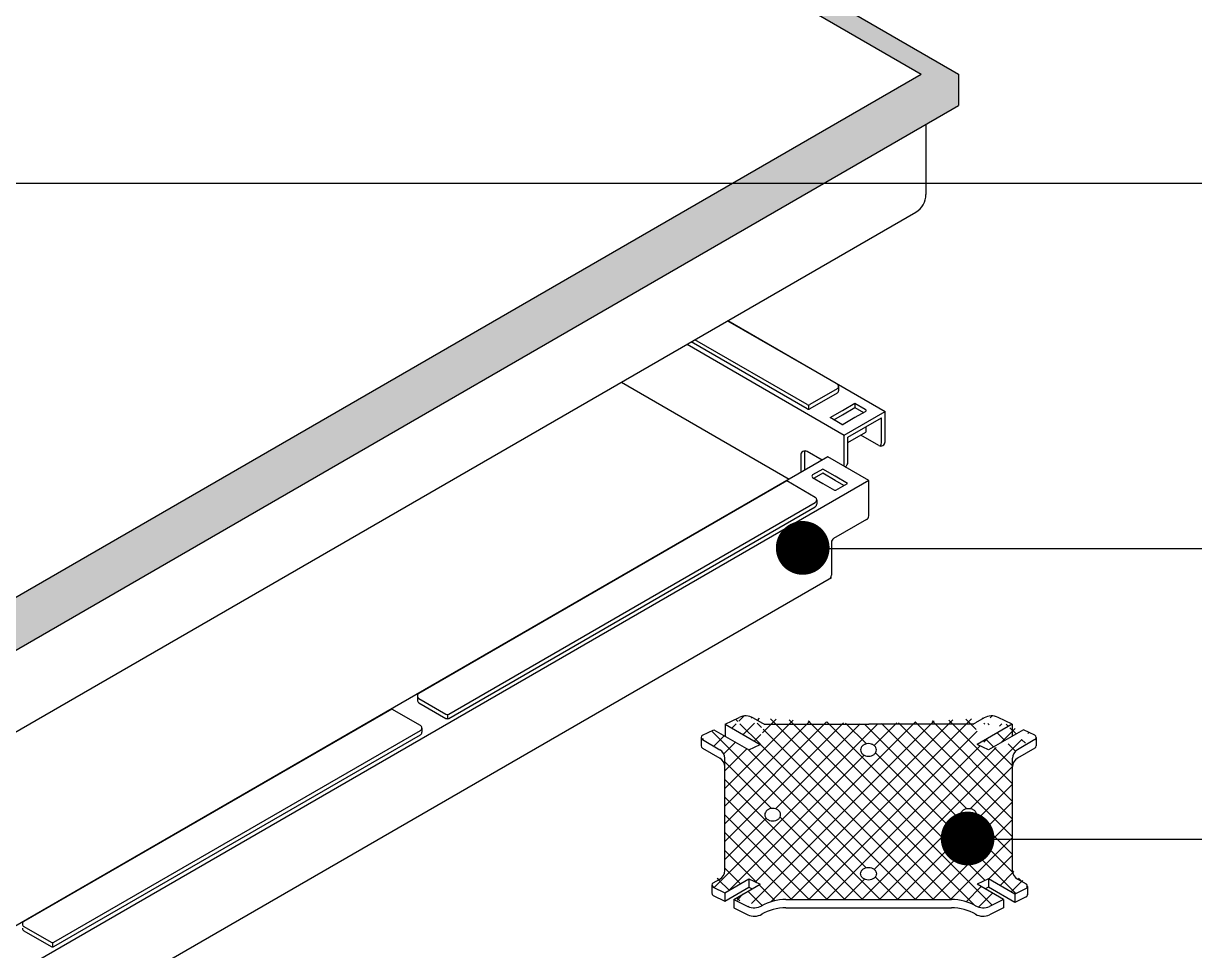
# Model space of a CAD drawing. Header units: millimetres. Extents: x 209 to 75467, y 6568 to 12199.
# Drawn here: x 62667 to 63190, y 10548 to 10962 of the extents above; entities that cross this region are included whole.
import ezdxf

# ---------------------------------------------------------------- set-up
doc = ezdxf.new("R2010")
doc.units = ezdxf.units.MM
doc.header["$MEASUREMENT"] = 0
doc.layers.get('0').update_dxf_attribs({"linetype": 'CONTINUOUS'})
for name, color, linetype in [('DIM', 7, 'CONTINUOUS'), ('DIM1', 7, 'CONTINUOUS'), ('LINE', 3, 'CONTINUOUS'), ('PANEL', 7, 'CONTINUOUS')]:
    doc.layers.add(name, color=color, linetype=linetype)

msp = doc.modelspace()

# ---------------------------------------------------------------- hatches: boundary and pattern name
at = {"layer": 'LINE'}
h = msp.add_hatch(dxfattribs=at)
h.set_pattern_fill('ANSI37', color=8, scale=44.78241363840286, style=0)
h.set_pattern_definition([(45, (57519.64586441468, 9648.721118035288), (-3.958243545201949, 3.958243545201949), []), (135, (57519.64586441468, 9648.721118035288), (-3.95824354520195, -3.958243545201948), [])])
edge = h.paths.add_edge_path(flags=16)
edge.add_arc((63000.20237387226, 10608.72206956554), 2.269587736023823, 179.9999999959131, 207.3736278673565)
edge.add_arc((63000.80444723112, 10609.03380325411), 2.947577575203415, 207.3736278699796, 231.3401917445184)
edge.add_arc((63001.19562838864, 10609.5227797013), 3.573772963164433, 231.3401917475677, 251.6663085044888)
edge.add_arc((63001.45053224676, 10610.29202013995), 4.384147462610501, 251.666308501879, 269.9999999990491)
edge.add_arc((63001.45053224662, 10610.29202014), 4.384147462656983, 270.0000000008558, 288.3336914980243)
edge.add_arc((63001.7054361049, 10609.52277970215), 3.573772963925178, 288.3336914888929, 308.6598082458192)
edge.add_arc((63002.09661726258, 10609.03380325411), 2.94757757520278, 308.6598082555037, 332.6263721300518)
edge.add_arc((63002.69869062142, 10608.72206956554), 2.269587736030941, 332.6263721326872, 360.000000004041)
edge.add_arc((63002.69869062079, 10608.72206956601), 2.269587736664107, 359.9999999920558, 387.3736278634722)
edge.add_arc((63002.09661726331, 10608.41033587744), 2.94757757462838, 27.3736278791514, 51.34019175368487)
edge.add_arc((63001.70543610404, 10607.92135942941), 3.573772964341939, 51.34019174175627, 71.66630849870089)
edge.add_arc((63001.45053224662, 10607.15211899171), 4.384147462655957, 71.6663085019757, 89.9999999991442)
edge.add_arc((63001.45053224676, 10607.15211899176), 4.38414746260969, 90.00000000095089, 108.333691498121)
edge.add_arc((63001.19562838951, 10607.92135943026), 3.573772963582553, 108.3336915079175, 128.6598082648568)
edge.add_arc((63000.80444723039, 10608.41033587745), 2.947577574627521, 128.6598082463372, 152.62637212088)
edge.add_arc((63000.20237387291, 10608.72206956601), 2.269587736671457, 152.6263721366123, 180.0000000079442)
edge = h.paths.add_edge_path(flags=16)
edge.add_arc((63042.9693907227, 10582.37496062201), 2.269587736664107, 152.6263721366094, 180.0000000080361, ccw=False)
edge.add_arc((63043.57146408019, 10582.06322693344), 2.94757757462838, 128.6598082463151, 152.6263721208486, ccw=False)
edge.add_arc((63043.96264523946, 10581.5742504854), 3.5737729643462, 108.33369150128081, 128.6598082581891, ccw=False)
edge.add_arc((63044.21754909687, 10580.80501004775), 4.384147462610501, 90.00000000095088, 108.333691498121, ccw=False)
edge.add_arc((63044.21754909672, 10580.80501004775), 4.384147462611509, 71.66630850187897, 89.99999999904912, ccw=False)
edge.add_arc((63044.47245295413, 10581.5742504854), 3.573772964344294, 51.340191741792694, 71.66630849871012, ccw=False)
edge.add_arc((63044.86363411324, 10582.06322693416), 2.947577574161916, 27.373627868083076, 51.3401917426188, ccw=False)
edge.add_arc((63045.46570747073, 10582.37496062138), 2.269587736817016, 7.85240672485088e-09, 27.373627879273613, ccw=False)
edge.add_arc((63045.46570747073, 10582.374960622), 2.269587736816902, 332.6263721207264, 359.9999999921476, ccw=False)
edge.add_arc((63044.86363411324, 10582.68669430923), 2.947577574162334, 308.6598082573812, 332.62637213188555, ccw=False)
edge.add_arc((63044.47245295499, 10583.17567075814), 3.573772963927752, 288.3336914890036, 308.65980824592856, ccw=False)
edge.add_arc((63044.21754909672, 10583.94491119594), 4.384147462610501, 270.00000000095093, 288.33369149812097, ccw=False)
edge.add_arc((63044.21754909687, 10583.94491119594), 4.38414746260969, 251.666308501879, 269.9999999990491, ccw=False)
edge.add_arc((63043.9626452386, 10583.17567075814), 3.573772963929193, 231.3401917540896, 251.66630851100558, ccw=False)
edge.add_arc((63043.57146408019, 10582.68669430995), 2.947577574627521, 207.3736278791514, 231.3401917536627, ccw=False)
edge.add_arc((63042.96939072271, 10582.37496062138), 2.269587736670621, 179.9999999920099, 207.373627863347, ccw=False)
edge = h.paths.add_edge_path(flags=16)
edge.add_arc((63090.16695334601, 10608.72206956554), 2.269587736023823, -27.373627867356504, 4.086928129254375e-09, ccw=False)
edge.add_arc((63089.56487998716, 10609.03380325411), 2.947577575203415, 308.65980825548166, 332.62637213002046, ccw=False)
edge.add_arc((63089.17369882963, 10609.5227797013), 3.573772963164433, 288.33369149551123, 308.6598082524323, ccw=False)
edge.add_arc((63088.91879497151, 10610.29202013995), 4.384147462610501, 270.00000000095093, 288.33369149812097, ccw=False)
edge.add_arc((63088.91879497165, 10610.29202014), 4.384147462656983, 251.66630850197572, 269.99999999914417, ccw=False)
edge.add_arc((63088.66389111337, 10609.52277970215), 3.573772963925178, 231.3401917541808, 251.6663085111071, ccw=False)
edge.add_arc((63088.27270995585, 10609.03380325336), 2.947577574714733, 207.3736278583797, 231.3401917329222, ccw=False)
edge.add_arc((63087.67063659701, 10608.7220695662), 2.269587736190717, 180.0000000125363, 207.3736278838919, ccw=False)
edge.add_arc((63087.67063659764, 10608.72206956536), 2.269587736824178, 152.6263721199488, 179.999999991367, ccw=False)
edge.add_arc((63088.27270995513, 10608.4103358782), 2.947577574139982, 128.6598082578892, 152.6263721324171, ccw=False)
edge.add_arc((63088.66389111424, 10607.92135942941), 3.573772964341939, 108.33369150129911, 128.6598082582437, ccw=False)
edge.add_arc((63088.91879497165, 10607.15211899171), 4.384147462655957, 90.00000000085578, 108.33369149802431, ccw=False)
edge.add_arc((63088.91879497151, 10607.15211899176), 4.38414746260969, 71.66630850187897, 89.99999999904912, ccw=False)
edge.add_arc((63089.17369882877, 10607.92135943026), 3.573772963582553, 51.34019173514332, 71.66630849208258, ccw=False)
edge.add_arc((63089.56487998788, 10608.41033587745), 2.947577574627521, 27.373627879120022, 51.34019175366279, ccw=False)
edge.add_arc((63090.16695334536, 10608.72206956601), 2.269587736671457, -7.944208846311085e-09, 27.373627863387696, ccw=False)
edge = h.paths.add_edge_path(flags=16)
edge.add_arc((63042.96939071898, 10637.64542568617), 2.269587736664107, 179.9999999919639, 207.3736278633906)
edge.add_arc((63043.57146407646, 10637.95715937474), 2.94757757462838, 207.3736278791514, 231.3401917536849)
edge.add_arc((63043.96264523557, 10638.44613582189), 3.573772963548792, 231.34019173487, 251.6663084917792)
edge.add_arc((63044.21754909283, 10639.21537626047), 4.384147462655957, 251.6663085019757, 269.9999999991442)
edge.add_arc((63044.21754909269, 10639.21537626043), 4.38414746260969, 270.0000000009509, 288.333691498121)
edge.add_arc((63044.4724529501, 10638.44613582278), 3.573772964344294, 288.3336915012899, 308.6598082582073)
edge.add_arc((63044.86363410921, 10637.95715937402), 2.947577574161916, 308.6598082573812, 332.6263721319169)
edge.add_arc((63045.4657074667, 10637.6454256868), 2.269587736817016, 332.6263721207264, 359.9999999921476)
edge.add_arc((63045.46570746733, 10637.64542568602), 2.269587736183894, 1.180154722998304e-08, 27.373627883155)
edge.add_arc((63044.86363410848, 10637.3336919988), 2.947577574742156, 27.37362785881481, 51.34019173334186)
edge.add_arc((63044.47245295096, 10636.84471555004), 3.573772963923207, 51.34019175416254, 71.66630851109794)
edge.add_arc((63044.21754909269, 10636.07547511223), 4.384147462610501, 71.66630850187903, 89.99999999904912)
edge.add_arc((63044.21754909283, 10636.07547511219), 4.384147462655164, 90.0000000008558, 108.3336914980243)
edge.add_arc((63043.96264523471, 10636.84471555093), 3.573772963127739, 108.3336914958329, 128.6598082527602)
edge.add_arc((63043.5714640772, 10637.33369199808), 2.947577575207325, 128.6598082556142, 152.6263721301483)
edge.add_arc((63042.96939071835, 10637.64542568665), 2.269587736030941, 152.6263721326872, 180.000000004041)
edge = h.paths.add_edge_path()
edge.add_line((62997.62611467454, 10649.07951781358), (63044.30254988775, 10649.07951781358))
edge.add_line((62992.71580348878, 10651.91448729845), (62996.55485122588, 10649.69801205415))
edge.add_line((62980.22665114856, 10649.07951781358), (62986.50935354301, 10652.13481250889))
edge.add_arc((62989.40510362356, 10646.18018692315), 6.621399730820996, 60.00000000144248, 115.9337766498471)
edge.add_line((62980.22665114856, 10649.07951781358), (62995.84391628765, 10640.0628855817))
edge.add_arc((63007.59051744391, 10668.81234663898), 22.07133243606999, 240.0000000014425, 243.3863986230467)
edge.add_line((63090.90190665734, 10649.07951781358), (63044.30254988342, 10649.07951781358))
edge.add_arc((63099.19999616407, 10646.18018692222), 6.621399730820996, 64.06622335015292, 119.9999999985575)
edge.add_line((63095.88929629854, 10651.91448729752), (63092.05024856173, 10649.69801205322))
edge.add_line((63108.3784486372, 10649.07951781358), (63102.09574624461, 10652.13481250796))
edge.add_line((63108.3784486372, 10649.07951781358), (63092.76118349812, 10640.0628855817))
edge.add_line((63097.78297608036, 10637.62077464399), (63092.76118349812, 10640.0628855817))
edge.add_arc((63081.01458234371, 10668.81234663805), 22.07133243606999, 296.6136013830121, 299.9999999985575)
edge.add_line((63113.40024121944, 10646.63740687587), (63097.78297608036, 10637.62077464399))
edge.add_line((63118.4948497039, 10644.15988537346), (63113.40024121944, 10646.63740687587))
edge.add_line((63118.56400800154, 10642.21173104662), (63110.79318143397, 10637.72524223588))
edge.add_arc((63118.01222469068, 10643.16744777579), 1.103566621803499, 299.9999999985575, 424.0662233501529)
edge.add_arc((63113.00031467744, 10633.90237531891), 4.414266487213997, 119.9999999985575, 180)
edge.add_line((63108.58604819048, 10583.83319937115), (63108.58604819048, 10633.90237531891))
edge.add_line((63114.74114108272, 10577.73097688816), (63110.79318143397, 10580.01033245418))
edge.add_arc((63113.00031467744, 10583.83319937115), 4.414266487213997, 180, 240.0000000014425)
edge.add_arc((63114.18935777184, 10576.77526015869), 1.103566621803499, 295.9337766498471, 420.0000000014425)
edge.add_line((63114.67198277854, 10575.78282256101), (63109.57737429409, 10573.3053010586))
edge.add_line((63109.57737429409, 10573.3053010586), (63097.78297607694, 10580.11480004421))
edge.add_line((63097.78297607694, 10580.11480004421), (63092.7611834947, 10577.6726891065))
edge.add_line((63104.5555817134, 10570.86319011996), (63092.7611834947, 10577.6726891065))
edge.add_line((63104.55558171186, 10570.86319012089), (63098.27287931896, 10567.80789542651))
edge.add_arc((63095.37712923872, 10573.76252101256), 6.621399730820996, 240.0000000014425, 295.9337766498471)
edge.add_arc((63081.24212249555, 10548.7918576839), 22.07133243606999, 60.00000000144248, 90)
edge.add_line((63007.36297729363, 10570.86319011996), (63081.24212249555, 10570.86319011996))
edge.add_arc((63007.36297729363, 10548.7918576839), 22.07133243606999, 90, 119.9999999985575)
edge.add_arc((62993.22797054362, 10573.76252101256), 6.621399730820996, 244.0662233501529, 299.9999999985575)
edge.add_line((62984.04951807235, 10570.86319011996), (62990.33222046339, 10567.80789542651))
edge.add_line((62984.04951807235, 10570.86319011996), (62995.84391629107, 10577.6726891065))
edge.add_line((62990.82212370883, 10580.11480004421), (62995.84391629107, 10577.6726891065))
edge.add_line((62980.01905159869, 10573.87764345345), (62990.82212370883, 10580.11480004421))
edge.add_line((62974.92444311238, 10576.3551649568), (62980.01905159869, 10573.87764345345))
edge.add_line((62974.85528481503, 10578.30331928363), (62977.81191835522, 10580.01033245418))
edge.add_arc((62975.60478511173, 10583.83319937115), 4.414266487213924, 299.9999999985575, 360)
edge.add_arc((62975.4070681259, 10577.34760255447), 1.103566621803499, 119.9999999985575, 244.0662233501529)
edge.add_line((62980.01905159869, 10583.83319937115), (62980.01905159869, 10633.90237531891))
edge.add_arc((62975.60478511173, 10633.90237531891), 4.414266487213997, 0, 60.00000000144248)
edge.add_line((62970.04109178607, 10642.21173104755), (62977.81191835522, 10637.72524223588))
edge.add_line((62970.11025008373, 10644.15988537439), (62975.20485856633, 10646.63740687587))
edge.add_arc((62970.59287509695, 10643.16744777672), 1.103566621803499, 115.9337766498471, 240.0000000014425)
edge.add_line((62975.20485856633, 10646.63740687587), (62990.8221237051, 10637.62077464399))
edge.add_line((62990.8221237051, 10637.62077464399), (62995.84391628765, 10640.0628855817))

# ---------------------------------------------------------------- linework, layer by layer
at = {"color": 8}
for p, q in [((62458.54711720099, 11300.703813192), (63084.41978187363, 10939.35606176487)), ((62458.54711720099, 11291.10047600902), (63067.78631395071, 10939.35606176487)), ((62458.54711720099, 10587.6116475204), (63067.78631395071, 10939.35606176487)), ((63084.41978187363, 10939.35606176487), (63084.41978187363, 10925.25489740247)), ((62458.54711720099, 10563.90714597534), (63084.41978187363, 10925.25489740247)), ((63069.89070950572, 10916.86653355993), (63069.89070950572, 10885.55215391318)), ((62463.06396417692, 10529.98496355942), (63065.37386261299, 10877.72874560474)), ((62981.46998394094, 10829.28681866098), (63051.65090409697, 10788.7678455169)), ((62963.16979496057, 10818.72119962536), (63033.35071511504, 10778.2022264822)), ((62933.88949259122, 10801.81620916836), (63008.83079526387, 10758.54882789701)), ((63049.98878804594, 10774.6819324548), (63049.98878804594, 10785.88897606873)), ((63051.65090409697, 10775.18708716289), (63051.65090409697, 10788.7678455169)), ((63033.35071511504, 10764.62146812789), (63033.35071511504, 10778.2022264822)), ((63035.01283116576, 10766.03555971868), (63035.01283116576, 10777.24260333261)), ((63026.00236091111, 10768.46283594568), (62468.27641841739, 10446.45961291299)), ((63044.30254989273, 10757.89721691068), (62486.57660739931, 10435.89399387799)), ((63044.30254989273, 10742.10292160809), (63044.30254989273, 10757.89721691068)), ((63027.68138938428, 10714.49100450507), (62508.8468307741, 10414.94173242667))]:
    msp.add_line(p, q, dxfattribs=at)
msp.add_arc((63060.85701571994, 10885.55215391318), 9.03369378567782, 299.9999999985575, 0, dxfattribs=at)
for points in [[(62458.54711720099, 11300.703813192), (63084.41978187363, 10939.35606176487), (62458.54711720099, 11291.10047600902), (63067.78631395071, 10939.35606176487)], [(62458.54711720099, 10563.90714597534), (63084.41978187363, 10925.25489740247), (62458.54711720099, 10582.80997892891), (63084.41978187363, 10939.35606176487)], [(62458.54711720099, 10587.6116475204), (63067.78631395071, 10939.35606176487), (62458.54711720099, 10578.00831033773), (63084.41978187363, 10939.35606176487)]]:
    msp.add_solid(points, dxfattribs=at)
at = {"layer": 'DIM', "const_width": 12}
for points in [[(63008.84418971557, 10727.81951504498, 1), (63020.84418971557, 10727.81951504498, 1)], [(63082.48864365059, 10598.0841692809, 1), (63094.48864365059, 10598.0841692809, 1)]]:
    msp.add_lwpolyline(points, format="xyb", close=True, dxfattribs=at)
at = {"layer": 'DIM1'}
for p, q in [((63309.83146176052, 10890.45301142229), (62651.73298999357, 10890.45301142229)), ((63309.83146176052, 10727.43188926844), (63014.4313960541, 10727.43188926844)), ((63309.83146176052, 10597.69654350436), (63088.07584998912, 10597.69654350436))]:
    msp.add_line(p, q, dxfattribs=at)
at = {"layer": 'LINE', "color": 8}
for p, q in [((62981.32157849178, 10829.20113673483), (63030.17263122059, 10800.99696829157)), ((63016.76164744019, 10789.85745039911), (62964.9689811195, 10819.75996023869)), ((63016.7616474259, 10791.77669669799), (62966.63109716556, 10820.7195833855)), ((63030.17263122059, 10798.78081355697), (63018.04114495839, 10791.77669669799)), ((63030.1726312212, 10796.86156725747), (63018.04114497267, 10789.85745039911)), ((63030.81237998698, 10799.88889092443), (63030.81237998698, 10797.9696446243)), ((63017.4013961923, 10791.60527653265), (63017.40139623452, 10789.68603023377)), ((63038.16925912723, 10792.38072771101), (63038.16925912723, 10790.46148141244)), ((63035.01283116576, 10777.24260333261), (63049.98878804594, 10785.88897606873)), ((63043.05927228059, 10781.88821827639), (63043.05927228059, 10779.51259982635)), ((63048.77203464881, 10773.52497111186), (63040.73021488979, 10778.16791791456)), ((63013.95936118811, 10769.16860733417), (63013.95936118811, 10761.50980681386)), ((63015.62147723914, 10770.12823048345), (63015.62147723914, 10762.46942996314)), ((63023.47094644948, 10767.00132312489), (63016.83823063628, 10770.83072338489)), ((63007.68862007248, 10757.71802889046), (62843.39626128413, 10662.86379131817)), ((63020.45985510077, 10750.3445529089), (63007.68862007248, 10757.71802889046)), ((63021.09960386685, 10749.23647554175), (63021.09960386685, 10747.31722924287)), ((62856.8072450788, 10653.64351972459), (63020.45985510077, 10748.12839817429)), ((62856.80724506483, 10651.72427342571), (63020.45985510077, 10746.20915187572)), ((63043.34292674344, 10740.44080555706), (63028.64101253357, 10731.95265143041)), ((63027.68138938428, 10730.29053537969), (63027.68138938428, 10715.60431744425)), ((62842.75651251804, 10661.75571395103), (62842.75651251804, 10659.8364676509)), ((62843.39626128413, 10660.64763658357), (62855.52774754632, 10653.64351972459)), ((62831.32239171739, 10655.89293947369), (62748.21658917393, 10607.91178200412)), ((62844.09362674598, 10648.51946349212), (62831.32239171739, 10655.89293947369)), ((62843.3962612835, 10658.72839028407), (62855.52774753235, 10651.72427342571)), ((62856.16749631241, 10653.47209955925), (62856.16749627019, 10651.55285326037)), ((62680.44101672403, 10551.81843030781), (62844.09362674598, 10646.30330875783)), ((62680.44101670974, 10549.89918400924), (62844.09362674598, 10644.38406245894)), ((62844.73337551206, 10647.41138612497), (62844.73337551206, 10645.49213982609)), ((62748.21658917393, 10607.91178200412), (62667.03003292934, 10561.0387019014)), ((62667.03003292934, 10558.8225471671), (62679.16151919123, 10551.81843030781)), ((62667.03003292873, 10556.90330086729), (62679.16151917726, 10549.89918400924)), ((62679.80126795762, 10551.64701014279), (62679.80126791541, 10549.72776384391))]:
    msp.add_line(p, q, dxfattribs=at)
at = {"layer": 'LINE', "color": 7}
for p, q in [((62980.22665114856, 10649.07951781358), (62986.50935354301, 10652.13481250889)), ((62980.22665114856, 10649.07951781358), (62980.22665114856, 10643.73807357673)), ((62980.22665114856, 10649.07951781358), (62995.84391628765, 10640.0628855817)), ((62992.71580348878, 10651.91448729845), (62996.55485122588, 10649.69801205415)), ((63090.90190665734, 10649.07951781358), (63044.30254988342, 10649.07951781358)), ((63095.88929629854, 10651.91448729752), (63092.05024856173, 10649.69801205322)), ((63108.3784486372, 10649.07951781358), (63092.76118349812, 10640.0628855817)), ((63108.3784486372, 10649.07951781358), (63102.09574624461, 10652.13481250796)), ((63108.3784486372, 10649.07951781358), (63108.3784486372, 10643.73807357673)), ((62970.11025008373, 10644.15988537439), (62975.20485856633, 10646.63740687587)), ((62975.20485856633, 10646.63740687587), (62990.8221237051, 10637.62077464399)), ((63113.40024121944, 10646.63740687587), (63097.78297608036, 10637.62077464399)), ((63118.4948497039, 10644.15988537346), (63113.40024121944, 10646.63740687587)), ((62969.48930847521, 10643.16744777672), (62969.48930847521, 10639.43336102012)), ((62970.04109178607, 10642.21173104755), (62977.81191835522, 10637.72524223588)), ((62970.04109178607, 10638.47764429096), (62977.81191835522, 10633.9911554796)), ((62970.04109178607, 10638.47764429096), (62977.81191835522, 10633.9911554796)), ((62990.8221237051, 10637.62077464399), (62995.84391628765, 10640.0628855817)), ((63097.78297608036, 10637.62077464399), (63092.76118349812, 10640.0628855817)), ((63118.56400800154, 10642.21173104662), (63110.79318143397, 10637.72524223588)), ((63118.56400800154, 10638.47764429003), (63110.79318143397, 10633.9911554796)), ((63118.56400800154, 10638.47764429003), (63110.79318143397, 10633.9911554796)), ((63119.11579131242, 10643.16744777579), (63119.11579131242, 10639.43336101919)), ((62980.01905159869, 10583.83319937115), (62980.01905159869, 10633.90237531891)), ((62980.01905159869, 10583.83319937115), (62980.01905159869, 10633.90237531891)), ((63108.58604819048, 10583.83319937115), (63108.58604819048, 10633.90237531891)), ((63108.58604819048, 10583.83319937115), (63108.58604819048, 10633.90237531891)), ((62980.01905159869, 10583.83319937115), (62980.01905159869, 10630.16828856263)), ((63108.58604819048, 10583.83319937115), (63108.58604819048, 10630.16828856263)), ((62974.30419620872, 10577.30845126994), (62974.30419620872, 10573.57436451365)), ((62974.85528481503, 10578.30331928363), (62977.81191835522, 10580.01033245418)), ((62974.92444311238, 10576.3551649568), (62980.01905159869, 10573.87764345345)), ((62980.01905159869, 10573.87764345345), (62990.82212370883, 10580.11480004421)), ((62980.01905159869, 10570.14355669686), (62990.82212370883, 10576.38071328761)), ((62984.04951807235, 10570.86319011996), (62995.84391629107, 10577.6726891065)), ((62990.82212370883, 10580.11480004421), (62990.82212370883, 10576.38071328761)), ((62990.82212370883, 10580.11480004421), (62995.84391629107, 10577.6726891065)), ((62990.82212370883, 10576.38071328761), (62992.33329101, 10575.64582865548)), ((63097.78297607694, 10580.11480004421), (63092.7611834947, 10577.6726891065)), ((63104.5555817134, 10570.86319011996), (63092.7611834947, 10577.6726891065)), ((63097.78297607694, 10576.38071328761), (63096.27180877577, 10575.64582865548)), ((63097.78297607694, 10580.11480004421), (63097.78297607694, 10576.38071328761)), ((63109.57737429409, 10573.3053010586), (63097.78297607694, 10580.11480004421)), ((63109.57737429564, 10569.57121430138), (63097.78297607694, 10576.38071328761)), ((63114.67198277854, 10575.78282256101), (63109.57737429409, 10573.3053010586)), ((63114.74114108272, 10577.73097688816), (63110.79318143397, 10580.01033245418)), ((63115.29222968903, 10576.73610887447), (63115.29222968903, 10573.00202211787)), ((62974.92444311238, 10572.62107820051), (62980.01905159869, 10570.14355669686)), ((62980.01905159869, 10573.87764345345), (62980.01905159869, 10570.14355669686)), ((62984.04951807235, 10570.86319011996), (62984.04951807235, 10567.12910336336)), ((62984.04951807235, 10570.86319011996), (62990.33222046339, 10567.80789542651)), ((63007.36297729363, 10570.86319011996), (63081.24212249555, 10570.86319011996)), ((63104.55558171186, 10570.86319012089), (63098.27287931896, 10567.80789542651)), ((63104.5555817134, 10570.86319011996), (63104.5555817134, 10567.12910336336)), ((63109.57737429564, 10573.30530105767), (63109.57737429564, 10569.57121430138)), ((63114.67198277854, 10572.04873580473), (63109.57737429564, 10569.57121430294)), ((62984.04951807235, 10567.12910336336), (62990.33222046339, 10564.07380867023)), ((63007.36297729363, 10567.12910336336), (63081.24212249555, 10567.12910336336)), ((63007.36297729363, 10567.12910336336), (63081.24212249555, 10567.12910336336)), ((63104.5555817134, 10567.12910336523), (63098.27287931896, 10564.07380867023))]:
    msp.add_line(p, q, dxfattribs=at)
at = {"layer": 'LINE', "color": 8}
for points in [[(63032.3089978996, 10782.9691757782), (63027.08848545483, 10785.98324004858), (63032.62887229118, 10789.18198387964), (63038.16925912723, 10792.38072771101), (63042.7500228143, 10789.73602256352, -0.57735026918963), (63042.7500228143, 10788.62794519607), (63038.16925912723, 10785.98324004858), (63032.94874666601, 10782.9691757782)], [(63029.67640240304, 10753.62093808769), (63034.89691484782, 10756.63500235776), (63029.35652801178, 10759.83374618912), (63023.81614117541, 10763.03249002049), (63019.23537748866, 10760.3877848727, 0.57735026918963), (63019.23537748866, 10759.27970750555), (63023.81614117541, 10756.63500235776), (63029.03665363665, 10753.62093808769)]]:
    msp.add_lwpolyline(points, format="xyb", dxfattribs=at)
for points in [[(63028.7506015043, 10785.02361689837), (63032.62887229118, 10787.26273758107), (63038.16925912723, 10790.46148141244), (63042.04752991255, 10788.22236073035)], [(63033.23479879834, 10755.67537920785), (63029.35652801178, 10757.91449989055), (63023.81614117541, 10761.11324372161), (63019.93787039009, 10758.87412303984)]]:
    msp.add_lwpolyline(points, dxfattribs=at)
at = {"layer": 'LINE', "color": 7}
msp.add_lwpolyline([(62997.62611467454, 10649.07951781358), (63044.30254988775, 10649.07951781358)], dxfattribs=at)
for points in [[(63040.69980298232, 10637.64542568649, 0.1200112168693193), (63040.95393527548, 10636.6018894627, 0.1049567332455147), (63041.73012696362, 10635.65548798305, 0.08892268746664486), (63042.83851248336, 10635.0537651537, 0.08016689801161157), (63044.21754909276, 10634.83122879782, 0.08016689801162596), (63045.59658570215, 10635.0537651537, 0.08892268746669289), (63046.70497122221, 10635.65548798305, 0.1049567332455843), (63047.48116291004, 10636.6018894627, 0.1200112168691872), (63047.73529520351, 10637.64542568649, 0.1200112168692323), (63047.48116291004, 10638.68896190996, 0.1049567332455002), (63046.70497122221, 10639.63536338992, 0.08892268746674444), (63045.59658570215, 10640.23708621897, 0.08016689801161016), (63044.21754909276, 10640.45962257484, 0.08016689801162596), (63042.83851248336, 10640.23708621897, 0.08892268746669282), (63041.73012696362, 10639.63536338992, 0.1049567332455699), (63040.95393527548, 10638.68896190996, 0.1200112168691001)], [(62997.93278613624, 10608.7220695657, 0.1200112168693193), (62998.1869184294, 10607.67853334223, 0.1049567332455147), (62998.96311011755, 10606.73213186227, 0.08892268746664486), (63000.0714956373, 10606.13040903322, 0.08016689801161157), (63001.45053224669, 10605.90787267734, 0.08016689801162596), (63002.82956885609, 10606.13040903322, 0.08892268746669289), (63003.93795437615, 10606.73213186227, 0.1049567332455843), (63004.71414606429, 10607.67853334223, 0.1200112168691872), (63004.96827835745, 10608.7220695657, 0.1200112168692323), (63004.71414606429, 10609.76560578948, 0.1049567332455002), (63003.93795437615, 10610.71200726914, 0.08892268746674444), (63002.82956885609, 10611.31373009849, 0.08016689801161016), (63001.45053224669, 10611.53626645437, 0.08016689801162596), (63000.0714956373, 10611.31373009849, 0.08892268746669282), (62998.96311011755, 10610.71200726914, 0.1049567332455699), (62998.1869184294, 10609.76560578948, 0.1200112168691001)], [(63092.43654108203, 10608.7220695657, -0.1200112168693193), (63092.18240878887, 10607.67853334223, -0.1049567332455147), (63091.40621710072, 10606.73213186227, -0.08892268746664486), (63090.29783158097, 10606.13040903322, -0.08016689801161157), (63088.91879497159, 10605.90787267734, -0.08016689801162596), (63087.53975836218, 10606.13040903322, -0.08892268746669289), (63086.43137284213, 10606.73213186227, -0.1049567332455843), (63085.6551811543, 10607.67853334223, -0.1200112168691872), (63085.40104886082, 10608.7220695657, -0.1200112168692323), (63085.6551811543, 10609.76560578948, -0.1049567332455002), (63086.43137284213, 10610.71200726914, -0.08892268746674444), (63087.53975836218, 10611.31373009849, -0.08016689801161016), (63088.91879497159, 10611.53626645437, -0.08016689801162596), (63090.29783158097, 10611.31373009849, -0.08892268746669282), (63091.40621710072, 10610.71200726914, -0.1049567332455699), (63092.18240878887, 10609.76560578948, -0.1200112168691001)], [(63040.69980298604, 10582.37496062169, -0.1200112168693193), (63040.95393527921, 10583.41849684547, -0.1049567332455147), (63041.73012696735, 10584.36489832513, -0.08892268746664486), (63042.8385124874, 10584.96662115448, -0.08016689801161157), (63044.21754909679, 10585.18915751036, -0.08016689801162596), (63045.59658570618, 10584.96662115448, -0.08892268746669289), (63046.70497122624, 10584.36489832513, -0.1049567332455843), (63047.48116291407, 10583.41849684547, -0.1200112168691872), (63047.73529520755, 10582.37496062169, -0.1200112168692323), (63047.48116291407, 10581.33142439791, -0.1049567332455002), (63046.70497122624, 10580.38502291826, -0.08892268746674444), (63045.59658570618, 10579.78330008921, -0.08016689801161016), (63044.21754909679, 10579.56076373333, -0.08016689801162596), (63042.8385124874, 10579.78330008921, -0.08892268746669282), (63041.73012696735, 10580.38502291826, -0.1049567332455699), (63040.95393527921, 10581.33142439791, -0.1200112168691001)]]:
    msp.add_lwpolyline(points, format="xyb", close=True, dxfattribs=at)
at = {"layer": 'LINE', "color": 8}
for centre, radius, start, end in [((63029.5328824545, 10799.88889092443), 1.279497532525796, 299.9999999985575, 60.00000000144248), ((63029.5328824545, 10797.9696446243), 1.279497532525796, 300.0000000279201, 0), ((63017.4013961923, 10792.88477406514), 1.279497532525796, 240.0000000014425, 299.9999999985575), ((63017.40139620627, 10790.96552776657), 1.279497532525796, 240.0000000014425, 299.9999999985575), ((63032.6288722828, 10783.52321446209), 0.6397487662628981, 240.0000000014425, 299.9999999985575), ((63032.62887229118, 10783.52321446209), 0.6397487662628981, 240.0000000014425, 299.9999999985575), ((63049.7316577981, 10775.18708716289), 1.919246298788694, 240.0000000014425, 0), ((63048.06954174738, 10774.6819324548), 1.919246298788694, 329.6109569591973, 0), ((63015.878607487, 10769.16860733417), 1.919246298788694, 60.00000000144248, 180), ((63017.54072353772, 10770.12823048345), 1.919246298788694, 150.0000000014473, 180), ((63045.43264176168, 10776.2283147209), 4.976130275282975, 323.8360632921293, 329.6109569591973), ((63031.43146881617, 10764.62146812789), 1.919246298788694, 348.6002106865768, 0), ((63030.45668488152, 10767.58194198478), 4.976130275282975, 312.8867183965854, 329.6109569591973), ((63033.09358486719, 10766.03555971868), 1.919246298788694, 329.6109569591973, 0), ((63029.35652801178, 10754.17497677157), 0.6397487662628981, 240.0000000014425, 299.9999999985575), ((63029.35652801984, 10754.17497677157), 0.6397487662628981, 240.0000000014425, 299.9999999985575), ((63019.82010633436, 10749.23647554175), 1.279497532525796, 299.9999999985575, 60.00000000144248), ((63019.82010633436, 10747.31722924287), 1.279497532525796, 299.9999999985575, 0), ((63042.38330359415, 10742.10292160809), 1.919246298788694, 299.9999999985575, 0), ((63029.60063568286, 10730.29053537969), 1.919246298788694, 119.9999999985575, 180), ((63025.76214308541, 10715.60431744425), 1.919246298788694, 299.9999999985575, 0), ((62844.03601005052, 10661.75571395103), 1.279497532525796, 119.9999999985575, 240.0000000014425), ((62844.03601005052, 10659.8364676509), 1.279497532525796, 180, 239.9999999720798), ((62856.16749631241, 10654.75159709174), 1.279497532525796, 240.0000000014425, 299.9999999985575), ((62856.16749629844, 10652.83235079317), 1.279497532525796, 240.0000000014425, 299.9999999985575), ((62843.45387797958, 10647.41138612497), 1.279497532525796, 299.9999999985575, 60.00000000144248), ((62843.45387797958, 10645.49213982609), 1.279497532525796, 299.9999999985575, 0), ((62667.66978169543, 10559.93062453425), 1.279497532525796, 119.9999999985575, 240.0000000014425), ((62667.66978169543, 10558.01137823444), 1.279497532525796, 180, 239.9999999720798), ((62679.80126795762, 10552.92650767527), 1.279497532525796, 240.0000000014425, 299.9999999985575), ((62679.80126794365, 10551.00726137639), 1.279497532525796, 240.0000000014425, 299.9999999985575)]:
    msp.add_arc(centre, radius, start, end, dxfattribs=at)
at = {"layer": 'LINE', "color": 7}
for centre, radius, start, end in [((62989.40510362356, 10646.18018692315), 6.621399730820996, 60.00000000144248, 115.9337766498471), ((63007.59051744391, 10668.81234663898), 22.07133243606999, 240.0000000014425, 243.3863986230467), ((63081.01458234371, 10668.81234663805), 22.07133243606999, 296.6136013830121, 299.9999999985575), ((63099.19999616407, 10646.18018692222), 6.621399730820996, 64.06622335015292, 119.9999999985575), ((62970.59287509695, 10643.16744777672), 1.103566621803499, 115.9337766498471, 240.0000000014425), ((63118.01222469068, 10643.16744777579), 1.103566621803499, 299.9999999985575, 64.06622335015292), ((62970.59287509695, 10639.43336102012), 1.103566621803499, 180, 240.0000000014425), ((62970.59287509695, 10639.43336102012), 1.103566621803499, 180, 240.0000000014425), ((63118.01222469068, 10639.43336101919), 1.103566621803499, 299.9999999985575, 0), ((62975.60478511173, 10633.90237531891), 4.414266487213997, 0, 60.00000000144248), ((62975.60478511173, 10630.16828856263), 4.414266487213997, 0, 60.00000000144248), ((62975.60478511173, 10630.16828856263), 4.414266487213997, 0, 60.00000000144248), ((63113.00031467744, 10633.90237531891), 4.414266487213997, 119.9999999985575, 180), ((63113.00031467744, 10630.16828856263), 4.414266487213997, 119.9999999985575, 180), ((63113.00031467744, 10630.16828856263), 4.414266487213997, 119.9999999985575, 180), ((62975.60478511173, 10583.83319937115), 4.414266487213924, 299.9999999985575, 0), ((63113.00031467744, 10583.83319937115), 4.414266487213997, 180, 240.0000000014425), ((62975.4070681259, 10577.34760255447), 1.103566621803499, 119.9999999985575, 244.0662233501529), ((63114.18935777184, 10576.77526015869), 1.103566621803499, 295.9337766498471, 60.00000000144248), ((62975.4070681259, 10573.61351579788), 1.103566621803499, 177.9668883204573, 244.0662233501529), ((63007.36297729363, 10548.7918576839), 22.07133243606999, 90, 119.9999999985575), ((63081.24212249555, 10548.7918576839), 22.07133243606999, 60.00000000144248, 90), ((63114.18935776502, 10573.0411734024), 1.103566621803499, 295.9337766498471, 2.033111679542702), ((62993.22797054362, 10573.76252101256), 6.621399730820996, 244.0662233501529, 299.9999999985575), ((63007.36297729363, 10545.05777092731), 22.07133243606999, 90, 119.9999999985575), ((63007.36297729363, 10545.05777092731), 22.07133243606999, 90, 119.9999999985575), ((63081.24212249555, 10545.05777092731), 22.07133243606999, 60.00000000144248, 90), ((63081.24212249555, 10545.05777092731), 22.07133243606999, 60.00000000144248, 90), ((63095.37712923872, 10573.76252101256), 6.621399730820996, 240.0000000014425, 295.9337766498471), ((62993.22797054362, 10570.02843425596), 6.621399730820996, 244.0662233501529, 299.9999999985575), ((62993.22797054362, 10570.02843425596), 6.621399730820996, 244.0662233501529, 299.9999999985575), ((63095.37712923872, 10570.02843425596), 6.621399730820996, 240.0000000014425, 295.9337766498471)]:
    msp.add_arc(centre, radius, start, end, dxfattribs=at)
at = {"layer": 'PANEL', "color": 8}
for p, q in [((63033.34618097667, 10778.19960869619), (63051.65090409697, 10788.7678455169)), ((63035.01283116576, 10774.86698488258), (63043.05927228059, 10779.51259982635)), ((63044.3070840311, 10757.89459912466), (63026.00236091111, 10768.46283594568))]:
    msp.add_line(p, q, dxfattribs=at)

doc.saveas('drawing.dxf')
